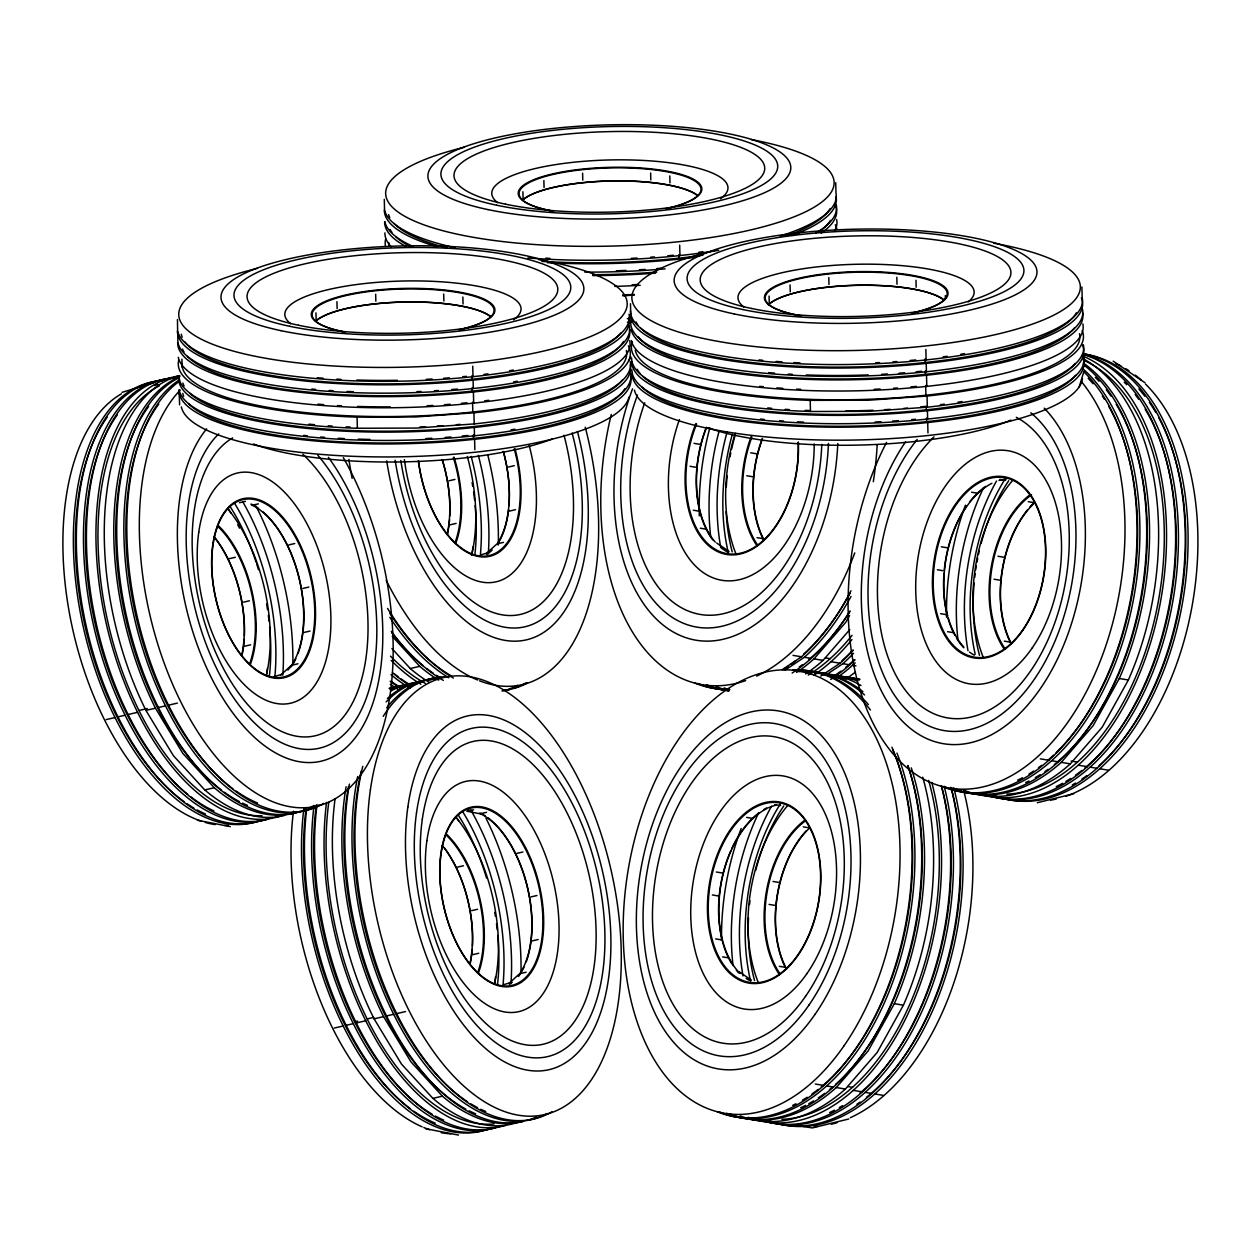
<?xml version="1.0" encoding="UTF-8"?>
<svg xmlns="http://www.w3.org/2000/svg" width="1260" height="1260" viewBox="0 0 1260 1260"><rect width="100%" height="100%" fill="white"/><g stroke="black" fill="none" stroke-linecap="round" stroke-linejoin="round"><path stroke-width="1.5" d="M177.455 319.552L177.629 330.892A226.075 58.558 -1.4 0 0 414.981 380.772A226.075 58.558 -1.4 0 0 629.039 314.197M1079.237 386.741L1083.915 371.401M849.555 615.478L845.822 622.22L813.992 658.87A226.075 136.363 -80.5 0 1 796.603 672.43M911.295 767.875A226.075 136.363 -80.5 0 1 894.317 1003.684L868.14 1050.903L836.309 1087.537A226.075 136.363 -80.5 0 1 729.509 1113.73M922.73 777.184A226.075 136.363 -80.5 0 1 903.389 1005.197L877.212 1052.415L845.381 1089.05A226.075 136.363 -80.5 0 1 740.345 1115.95M1083.254 362.959A226.075 136.363 -80.5 0 1 1119.289 678.494L1093.113 725.697L1061.282 762.347A226.075 136.363 -80.5 0 1 954.481 788.539M1082.734 358.502A226.075 136.363 -80.5 0 1 1128.361 680.006L1102.185 727.209L1070.354 763.859A226.075 136.363 -80.5 0 1 963.553 790.052M805.676 673.942A226.075 136.363 -80.5 0 0 823.048 660.382L849.791 629.606M280.649 675.124L290.776 665.894M486.139 553.738L496.283 544.509M508.788 983.572L518.931 974.342M122.078 392.348L153.657 382.788M782.24 669.674L801.517 656.791A226.075 136.363 -80.5 0 0 850.972 590.783M785.074 670.131L804.352 657.263A226.075 136.363 -80.5 0 0 851.036 596.437M820.78 676.084L840.058 663.217A226.075 136.363 -80.5 0 0 853.319 650.034M825.221 675.486L842.893 663.689A226.075 136.363 -80.5 0 0 853.54 653.31M480.659 554.904L487.478 552.935M273.452 676.793L281.988 674.336M503.307 984.753L510.127 982.784M1037.311 802.715L1073.725 793.784M848.752 1118.99L812.338 1127.92L803.092 1126.503M239.479 502.724L245.416 501.338M252.457 505.228L258.394 503.858M448.985 480.784L454.939 479.414M508.378 467.05L514.332 465.665M229.399 558.652L235.352 557.282M288.792 544.918L294.745 543.548M450.182 524.79L456.12 523.42M509.576 511.056L515.513 509.67M243.495 602.185L249.433 600.799M302.888 588.436L308.826 587.066M497.558 543.753L503.496 542.383M244.692 646.191L250.63 644.821M304.085 632.441L310.023 631.071M292.068 665.154L298.006 663.768M138.994 710.482L147.31 708.561M106.139 719.602L115.038 717.538M118.015 716.845L125.149 715.207M128.111 714.514L137.608 712.309M284.618 815.378A226.075 120.503 77 0 1 204.75 789.926L173.345 755.622L145.924 710.388L155.437 708.199L182.842 753.417L214.263 787.72A226.075 120.503 77 0 0 299.817 811.44M158.398 707.506L165.532 705.852M168.494 705.175L177.408 703.111M391.923 648.522L410.256 668.524L419.753 666.335A226.075 120.503 77 0 0 438.716 680.116M204.75 789.926L214.263 787.72M467.633 811.172L473.571 809.786M480.611 813.677L486.549 812.306M457.553 867.1L463.491 865.73M516.947 853.367L522.884 851.996M471.634 910.633L477.587 909.247M531.027 896.884L536.981 895.514M472.831 954.639L478.769 953.253M532.224 940.889L538.162 939.519M520.207 973.602L526.144 972.216M354.659 1021.813L357.635 1021.135M367.132 1018.931L373.795 1017.387M334.278 1028.05L343.192 1025.986M346.169 1025.293L353.288 1023.656M356.265 1022.962L365.762 1020.758M335.081 798.761A226.075 120.503 77 0 0 374.078 1018.836L383.575 1016.647L410.981 1061.865L442.402 1096.168A226.075 120.503 77 0 0 522.27 1121.62M386.552 1015.954L393.671 1014.3M396.648 1013.623L405.562 1011.559M374.078 1018.836L401.483 1064.07L432.904 1098.373L442.402 1096.168M622.834 295.864L634.442 295.029M628.362 345.854A226.075 58.558 -1.4 0 1 473.917 412.808L415.894 416.95L357.084 417.123A226.075 58.558 -1.4 0 1 178.715 360.25M630.236 361.51A226.075 58.558 -1.4 0 1 474.201 423.927L416.178 428.069L357.368 428.258A226.075 58.558 -1.4 0 1 178.826 378.189M1082.167 330.608A226.075 58.558 -1.4 0 1 927.045 396.05L869.022 400.192L810.196 400.365A226.075 58.558 -1.4 0 1 632.347 341.775M1083.364 344.752A226.075 58.558 -1.4 0 1 927.328 407.185L869.306 411.327L810.479 411.5A226.075 58.558 -1.4 0 1 631.638 358.06M999.889 479.383L1005.559 480.328M694.024 443.347L699.694 444.292M750.708 452.797L756.378 453.742M971.586 492.219L977.256 493.164M1028.27 501.669L1033.94 502.614M690.07 466.294L695.74 467.24M746.755 475.745L752.425 476.69M941.314 546.808L946.984 547.753M997.999 556.259L1003.669 557.203M693.331 510.221L699.001 511.166M700.324 528.208L705.994 529.153M757.008 537.658L762.678 538.603M937.377 569.756L943.031 570.701M994.061 579.206L999.731 580.151M940.637 613.683L946.307 614.628M947.614 631.685L953.284 632.63M1004.299 641.135L1009.969 642.08M1119.289 678.494L1128.361 680.006M825.41 657.862L830.167 658.665M793.012 655.373L801.517 656.791M804.352 657.263L811.156 658.397M813.992 658.87L823.048 660.382M830.986 661.705L840.058 663.217M842.893 663.689L849.697 664.823M852.532 665.296L855.934 665.863M1071.11 761.072L1077.473 762.127M1040.303 758.851L1048.808 760.268M1051.643 760.741L1058.447 761.875M1061.282 762.347L1070.354 763.859M1078.292 765.182L1087.349 766.694M1090.183 767.167L1096.987 768.301M1099.822 768.773L1108.328 770.191M774.916 804.589L780.586 805.534M746.613 817.409L752.283 818.354M803.297 826.859L808.967 827.804M716.341 872.014L722.011 872.959M773.026 881.464L778.696 882.409M712.388 894.962L718.058 895.907M769.088 904.412L774.758 905.357M715.664 938.889L721.334 939.834M722.641 956.875L728.312 957.82M779.326 966.325L784.996 967.27M894.317 1003.684L903.389 1005.197M847.728 1086.53L852.5 1087.333M815.33 1084.041L823.835 1085.458M826.67 1085.931L833.474 1087.065M836.309 1087.537L845.381 1089.05M853.303 1090.372L862.375 1091.884M865.211 1092.357L872.014 1093.491M874.85 1093.964L883.355 1095.381M466.846 811.219L479.84 813.739M197.489 820.244L230.359 826.623M425.628 1128.692L458.498 1135.071M1113.194 361.147L1144.978 382.741M716.672 543.028L729.02 551.392M738.99 971.696L751.338 980.059M392.269 636.316L419.753 666.335M179.613 404.838L179.203 393.498M1081.899 287.012L1082.167 297.454A226.075 58.558 -1.4 0 1 861.572 364.234A226.075 58.558 -1.4 0 1 630.441 310.748M945.315 295.549L945.409 299.014M925.864 349.43L926.131 359.872M926.21 363.352L926.431 371.7M926.51 375.181L926.793 386.3M927.045 396.05L927.328 407.185M927.407 410.65L927.628 419.013M927.706 422.478L927.974 432.92M925.013 359.005L925.108 362.486M925.312 370.834L925.407 374.315M925.691 385.45L925.927 395.183M926.305 409.799L926.21 406.319A222.484 57.629 -1.4 0 1 920.698 406.885M926.51 418.147L926.604 421.627M915.989 280.271L916.162 287.217M896.821 277.294L896.994 284.256M835.711 182.684L835.978 193.111A226.075 58.558 -1.4 0 1 780.16 236.093M828.797 277.499L828.97 284.461M810.196 400.365L810.479 411.5M790.067 284.918L790.24 291.879M769.088 296.068L769.261 303.03M679.676 245.101L679.943 255.544M678.825 254.677L678.919 258.158M669.8 175.943L669.973 182.889M650.633 172.966L650.806 179.928M630.472 303.707L630.74 314.134M582.608 173.171L582.781 180.133M543.879 180.589L544.052 187.551M522.9 191.74L523.073 198.702M472.736 366.188L473.004 376.63M473.099 380.111L473.303 388.458M473.398 391.923L473.681 403.058M473.917 412.808L474.201 423.927M474.295 427.408L474.5 435.755M474.595 439.236L474.847 449.678M471.901 375.764L471.98 379.244M472.201 387.592L472.279 391.072M472.563 402.192L472.815 411.941M473.398 434.889L473.476 438.37M462.877 297.014L463.05 303.975M443.693 294.052L443.882 301.014M384.284 199.379L384.552 209.806A226.075 58.558 -1.4 0 0 454.797 247.653M375.669 294.257L375.842 301.203M357.084 417.123L357.368 428.258M336.94 301.675L337.129 308.637M315.961 312.827L316.134 319.772M181.928 359.147L182.133 366.928M177.707 334.373L177.928 342.72A226.075 58.558 -1.4 0 0 415.28 392.6A226.075 58.558 -1.4 0 0 629.338 326.025M1116.139 363.762A224.28 135.277 -80.5 0 1 1121.038 366.093M1125.873 368.77A224.28 135.277 -80.5 0 1 1129.039 370.739M1135.244 375.118A224.28 135.277 -80.5 0 1 1141.214 380.048M1145.497 384.064A224.28 135.277 -80.5 0 1 1191.204 610.706A224.28 135.277 -80.5 0 1 1065.85 796.257M1056.274 799.013A224.28 135.277 -80.5 0 1 1050.525 800.179M1016.316 417.312A155.389 93.728 -80.5 0 1 1047.155 641.655A155.389 93.728 -80.5 0 1 897.01 677.313A155.389 93.728 -80.5 0 1 934.006 436.858M1030.79 412.808A168.446 101.587 -80.5 0 1 1048.824 654.523A168.446 101.587 -80.5 0 1 892.048 691.378A168.446 101.587 -80.5 0 1 917.122 439.519M1044.209 408.161A181.487 109.462 -80.5 0 1 1054.242 665.453A181.487 109.462 -80.5 0 1 889.733 705.395A181.487 109.462 -80.5 0 1 905.578 441.819M1081.269 381.433A224.28 135.277 -80.5 0 1 1087.159 690.165A224.28 135.277 -80.5 0 1 891.119 751.511A224.28 135.277 -80.5 0 1 886.567 442.37M1084.214 372.157A226.075 136.363 -80.5 0 1 1117.195 649.829A226.075 136.363 -80.5 0 1 942.023 786.46M1088.183 378.315A222.484 134.19 -80.5 0 1 1093.097 383.78M1102.342 396.05A222.484 134.19 -80.5 0 1 1104.516 399.357M1108.642 406.24A222.484 134.19 -80.5 0 1 1056.101 752.755M1053.47 755.275A222.484 134.19 -80.5 0 1 1047.8 760.331M1041.626 765.356A222.484 134.19 -80.5 0 1 1038.476 767.702M1033.72 771.025A222.484 134.19 -80.5 0 1 1028.916 774.081M1022.49 777.751A222.484 134.19 -80.5 0 1 1017.655 780.16M1082.718 368.582A226.075 136.363 -80.5 0 1 1121.416 646.222A226.075 136.363 -80.5 0 1 944.858 786.933M1083.505 364.754A226.075 136.363 -80.5 0 1 1129.984 641.812A226.075 136.363 -80.5 0 1 951.662 788.067M1095.302 377.37A222.484 134.19 -80.5 0 1 1099.067 381.245M1106.311 389.797A222.484 134.19 -80.5 0 1 1110.879 396.034M1116.25 404.365A222.484 134.19 -80.5 0 1 1054.368 764.505M1048.115 769.309A222.484 134.19 -80.5 0 1 1044.949 771.545M1040.161 774.695A222.484 134.19 -80.5 0 1 1035.342 777.577M1028.9 780.995A222.484 134.19 -80.5 0 1 1025.687 782.507M1083.269 360.108A222.484 134.19 -80.5 0 1 1158.759 599.02A222.484 134.19 -80.5 0 1 1006.85 794.131M1082.45 355.903A226.075 136.363 -80.5 0 1 1155.766 623.81A226.075 136.363 -80.5 0 1 975.019 792.745M1082.608 354.28A226.075 136.363 -80.5 0 1 1166.256 619.29A226.075 136.363 -80.5 0 1 982.312 793.595M1124.219 382.19A222.484 134.19 -80.5 0 1 1126.739 384.741M1135.213 394.616A222.484 134.19 -80.5 0 1 1138.662 399.247M1145.167 409.185A222.484 134.19 -80.5 0 1 1084.813 768.049M1081.726 770.553A222.484 134.19 -80.5 0 1 1075.442 775.262M1070.669 778.491A222.484 134.19 -80.5 0 1 1065.865 781.468M1062.637 783.295A222.484 134.19 -80.5 0 1 1056.211 786.587M1083.616 354.249A226.075 136.363 -80.5 0 1 1169.091 619.747A226.075 136.363 -80.5 0 1 983.399 793.359M1083.033 353.776A226.075 136.363 -80.5 0 1 1178.462 608.706A226.075 136.363 -80.5 0 1 997.306 797.076M993.715 795.863A226.075 136.363 -80.5 0 1 990.203 794.493M1138.851 389.025A222.484 134.19 -80.5 0 1 1144.852 396.223M1149.419 402.46A222.484 134.19 -80.5 0 1 1155.83 412.524M1158.791 417.816A222.484 134.19 -80.5 0 1 1099.004 765.718M1086.671 775.735A222.484 134.19 -80.5 0 1 1081.915 779.058M1075.505 783.074A222.484 134.19 -80.5 0 1 1072.276 784.901M1084.009 353.966A226.075 136.363 -80.5 0 1 1180.399 613.73A226.075 136.363 -80.5 0 1 993.038 794.966M974.311 655.184A90.988 54.873 -80.5 0 1 969.523 652.097M963.79 646.963A90.988 54.873 -80.5 0 1 948.229 617.778M947.725 615.967A90.988 54.873 -80.5 0 1 991.903 483.32M999.007 480.485A90.988 54.873 -80.5 0 1 1006.362 479.068M1005.149 648.805A90.988 54.873 -80.5 0 1 1031.609 494.818M1004.472 649.451A91.854 55.408 -80.5 0 1 1029.593 495.133M963.727 647.75A91.854 55.408 -80.5 0 1 956.734 638.521M954.702 634.993A91.854 55.408 -80.5 0 1 948.008 618.282M947.504 616.471A91.854 55.408 -80.5 0 1 943.976 573.19M944.323 569.394A91.854 55.408 -80.5 0 1 947.772 549.36M948.213 547.58A91.854 55.408 -80.5 0 1 966.452 506.252M969.775 501.732A91.854 55.408 -80.5 0 1 985.635 486.391M1010.599 642.947A91.854 55.408 -80.5 0 1 1000.834 580.671M1001.007 578.844A91.854 55.408 -80.5 0 1 1027.609 509.733M1029.956 506.961A91.854 55.408 -80.5 0 1 1033.594 503.134M1011.528 643.781A90.988 54.873 -80.5 0 1 1034.633 502.74M983.493 657.972A126.441 76.261 -80.5 0 1 1013.056 479.934M979.524 655.358A146.821 88.562 -80.5 0 1 974.153 583.034M974.736 577.363A146.821 88.562 -80.5 0 1 975.208 573.552M975.728 569.74A146.821 88.562 -80.5 0 1 976.327 565.913M976.988 562.102A146.821 88.562 -80.5 0 1 977.697 558.322M978.469 554.542A146.821 88.562 -80.5 0 1 979.303 550.793M981.115 543.422A146.821 88.562 -80.5 0 1 1008.756 480.706M975.193 654.255A157.248 94.846 -80.5 0 1 1005.37 478.611M967.995 650.743A168.446 101.587 -80.5 0 1 996.503 481.036M957.994 640.301A179.629 108.344 -80.5 0 1 983.682 487.494M946.543 617.321A190.055 114.629 -80.5 0 1 965.443 505.166M877.165 444.953A224.28 135.277 -80.5 0 1 873.322 481.682M854.768 552.904A224.28 135.277 -80.5 0 1 756.709 676.1M745.621 680.62A224.28 135.277 -80.5 0 1 611.289 414.445M629.323 359.982A224.28 135.277 -80.5 0 1 630.788 356.596M837.79 443.536A181.487 109.462 -80.5 0 1 690.023 638.914A181.487 109.462 -80.5 0 1 632.552 388.82M828.45 443.425A168.446 101.587 -80.5 0 1 692.008 626.11A168.446 101.587 -80.5 0 1 637.481 395.026M821.788 444.402A155.389 93.728 -80.5 0 1 696.843 613.762A155.389 93.728 -80.5 0 1 644.71 402.791M814.228 443.992A118.141 71.253 -80.5 0 1 721.303 580.198A118.141 71.253 -80.5 0 1 679.392 419.596M798.352 442.134A91.854 55.408 -80.5 0 1 726.232 554.384A91.854 55.408 -80.5 0 1 695.882 423.596M798.1 442.386A90.988 54.873 -80.5 0 1 726.673 553.565A90.988 54.873 -80.5 0 1 696.607 424.022M849.712 611.903A222.484 134.19 -80.5 0 1 808.605 659.767M802.399 664.681A222.484 134.19 -80.5 0 1 799.249 666.965M850.106 610.88A226.075 136.363 -80.5 0 1 792.146 673.029M728.091 690.59A226.075 136.363 -80.5 0 1 706.12 685.298M728.816 689.85A226.075 136.363 -80.5 0 1 697.552 683.456M849.98 593.428A222.484 134.19 -80.5 0 1 803.534 654.223M795.879 660.665A222.484 134.19 -80.5 0 1 791.185 664.225M788.02 666.477A222.484 134.19 -80.5 0 1 783.232 669.627M729.76 689.33A226.075 136.363 -80.5 0 1 694.717 682.983M855.209 662.839A226.075 136.363 -80.5 0 1 835.159 678.856M854.359 659.831A222.484 134.19 -80.5 0 1 845.617 667.453M840.94 671.108A222.484 134.19 -80.5 0 1 836.199 674.51M855.052 659.815A226.075 136.363 -80.5 0 1 830.702 679.455M852.563 650.428A222.484 134.19 -80.5 0 1 842.074 660.649M851.933 639.592A226.075 136.363 -80.5 0 1 813.614 675.265M729.509 689.897A226.075 136.363 -80.5 0 1 724.201 687.897M852.012 635.371A222.484 134.19 -80.5 0 1 808.274 675.061M728.831 690.685A226.075 136.363 -80.5 0 1 716.263 686.574M729.052 690.842A226.075 136.363 -80.5 0 1 707.191 685.062M855.367 672.1A224.28 135.277 -80.5 0 1 845.838 679.045M799.013 671.659A226.075 136.363 -80.5 0 1 864.549 694.922M907.83 765.481A226.075 136.363 -80.5 0 1 882.819 1021.261A226.075 136.363 -80.5 0 1 726.673 1113.273M728.658 552.557A90.988 54.873 -80.5 0 1 720.688 547.423M715.27 542.131A90.988 54.873 -80.5 0 1 706.482 427.565M712.782 539.957A91.854 55.408 -80.5 0 1 706.324 427.25M757.181 545.974A91.854 55.408 -80.5 0 1 751.165 436.653M757.843 545.328A90.988 54.873 -80.5 0 1 751.905 437.047M736.202 554.51A126.441 76.261 -80.5 0 1 735.241 433.361M764.237 540.304A90.988 54.873 -80.5 0 1 762.473 438.811M763.308 539.469A91.854 55.408 -80.5 0 1 762.316 438.512M710.703 536.823A179.629 108.344 -80.5 0 1 719.145 430.92M720.704 547.265A168.446 101.587 -80.5 0 1 727.178 431.739M728.312 552.573A157.248 94.846 -80.5 0 1 732.328 434.306M732.217 551.896A146.821 88.562 -80.5 0 1 726.138 511.639M726.28 487.132A146.821 88.562 -80.5 0 1 727.225 475.792M730.044 456.734A146.821 88.562 -80.5 0 1 730.784 452.954M731.587 449.19A146.821 88.562 -80.5 0 1 734.816 436.306M699.3 515.797A190.055 114.629 -80.5 0 1 709.852 427.833M963.695 790.555A224.28 135.277 -80.5 0 1 850.342 1117.683M837.05 1122.676A224.28 135.277 -80.5 0 1 831.301 1124.219M817.961 1126.314A224.28 135.277 -80.5 0 1 814.212 1126.534M792.965 669.847A226.075 136.363 -80.5 0 1 870.424 709.978M891.907 747.196A226.075 136.363 -80.5 0 1 877.653 1010.74A226.075 136.363 -80.5 0 1 717.05 1111.667M892.836 749.999A222.484 134.19 -80.5 0 1 821.3 1086.829M818.212 1089.333A222.484 134.19 -80.5 0 1 811.928 1094.042M807.156 1097.271A222.484 134.19 -80.5 0 1 802.337 1100.248M795.91 1103.776A222.484 134.19 -80.5 0 1 792.682 1105.367M795.8 670.32A226.075 136.363 -80.5 0 1 868.392 704.545M896.962 753.086A226.075 136.363 -80.5 0 1 879.023 1014.206A226.075 136.363 -80.5 0 1 719.885 1112.139M908.035 766.143A222.484 134.19 -80.5 0 1 835.49 1084.498M832.466 1087.144A222.484 134.19 -80.5 0 1 829.395 1089.695M824.717 1093.349A222.484 134.19 -80.5 0 1 818.386 1097.822M813.582 1100.893A222.484 134.19 -80.5 0 1 808.762 1103.681M805.534 1105.382A222.484 134.19 -80.5 0 1 800.714 1107.713M805.439 671.927A226.075 136.363 -80.5 0 1 862.895 691.614M814.511 673.438A226.075 136.363 -80.5 0 1 860.989 685.534M928.62 780.428A222.484 134.19 -80.5 0 1 910.46 1002.803A222.484 134.19 -80.5 0 1 781.877 1119.337M931.77 782.46A226.075 136.363 -80.5 0 1 899.75 1030.018A226.075 136.363 -80.5 0 1 748.267 1117.274M822.449 674.761A226.075 136.363 -80.5 0 1 857.477 681.093M941.299 785.736A226.075 136.363 -80.5 0 1 907.672 1033.61A226.075 136.363 -80.5 0 1 755.591 1118.077M831.506 676.274A226.075 136.363 -80.5 0 1 859.446 680.022M944.134 786.208A226.075 136.363 -80.5 0 1 910.508 1034.082A226.075 136.363 -80.5 0 1 758.426 1118.549M834.341 676.746A226.075 136.363 -80.5 0 1 858.643 679.455M950.938 787.342A226.075 136.363 -80.5 0 1 917.311 1035.216A226.075 136.363 -80.5 0 1 765.23 1119.683M841.144 677.88A226.075 136.363 -80.5 0 1 859.918 679.313M953.773 787.815A226.075 136.363 -80.5 0 1 920.147 1035.688A226.075 136.363 -80.5 0 1 768.065 1120.156M843.98 678.352A226.075 136.363 -80.5 0 1 859.036 679.156M749.338 980.39A90.988 54.873 -80.5 0 1 746.109 978.422M740.077 973.444A90.988 54.873 -80.5 0 1 720.751 885.859A90.988 54.873 -80.5 0 1 766.93 808.51M768.537 807.755A90.988 54.873 -80.5 0 1 775.876 805.187M780.176 974.011A90.988 54.873 -80.5 0 1 805.045 821.158M779.499 974.642A91.854 55.408 -80.5 0 1 804.62 820.339M738.754 972.941A91.854 55.408 -80.5 0 1 736.297 970.137M731.761 963.727A91.854 55.408 -80.5 0 1 722.531 941.661M722.09 939.976A91.854 55.408 -80.5 0 1 730.847 850.626M731.619 848.909A91.854 55.408 -80.5 0 1 759.071 812.747M763.891 809.519A91.854 55.408 -80.5 0 1 767.151 807.739M784.87 966.593A91.854 55.408 -80.5 0 1 806.195 830.844M786.555 968.971A90.988 54.873 -80.5 0 1 809.66 827.93M758.52 983.178A126.441 76.261 -80.5 0 1 788.083 805.124M754.551 980.564A146.821 88.562 -80.5 0 1 748.503 917.705M749.542 904.459A146.821 88.562 -80.5 0 1 749.983 900.648M755.669 870.455A146.821 88.562 -80.5 0 1 783.783 805.912M750.629 981.241A157.248 94.846 -80.5 0 1 780.397 803.817M743.022 975.933A168.446 101.587 -80.5 0 1 771.529 806.227M733.021 965.506A179.629 108.344 -80.5 0 1 758.709 812.684M951.237 787.894A222.484 134.19 -80.5 0 1 866.392 1097.365M860.107 1102.075A222.484 134.19 -80.5 0 1 856.942 1104.248M941.598 786.287A222.484 134.19 -80.5 0 1 859.84 1093.255M842.499 1105.713A222.484 134.19 -80.5 0 1 839.286 1107.603M834.451 1110.202A222.484 134.19 -80.5 0 1 829.631 1112.533M721.539 940.59A190.055 114.629 -80.5 0 1 741.148 828.544M444.575 848.043A91.854 48.967 77 0 1 472.469 945.882M472.216 949.536A91.854 48.967 77 0 1 469.996 964.577M442.228 845.444A90.988 48.494 77 0 1 469.838 964.01M445.678 834.561A90.988 48.494 77 0 1 477.776 972.311M446.103 833.758A91.854 48.967 77 0 1 478.501 972.83M456.199 817.456A126.441 67.394 77 0 1 494.629 983.272M480.674 813.188A91.854 48.967 77 0 1 485.226 815.85M488.234 817.976A91.854 48.967 77 0 1 526.223 961.789M523.971 967.207A91.854 48.967 77 0 1 518.458 976.5M468.452 810.101A90.988 48.494 77 0 1 472.248 810.716M479.477 813.204A90.988 48.494 77 0 1 527.294 887.072A90.988 48.494 77 0 1 518.395 975.697M512.221 982.217A90.988 48.494 77 0 1 509.497 984.217M456.923 818.26A146.821 78.262 77 0 1 458.971 821.425M495.526 976.815A146.821 78.262 77 0 1 494.629 984.233M458.231 814.984A157.248 83.822 77 0 1 486.596 878.094M494.739 912.397A157.248 83.822 77 0 1 495.369 916.209M496.503 923.895A157.248 83.822 77 0 1 497.212 929.675M497.794 935.456A157.248 83.822 77 0 1 497.511 984.658M462.719 811.708A168.446 89.775 77 0 1 503.071 984.564M470.988 810.385A179.629 95.744 77 0 1 510.977 983.603M485.966 818.165A190.055 101.304 77 0 1 520.994 972.956M516.568 1122.723A226.075 120.503 77 0 1 432.904 1098.373M391.356 690.779A226.075 120.503 77 0 1 421.612 682.038M383.575 1016.647A226.075 120.503 77 0 1 346.091 786.76M387.371 698.481A226.075 120.503 77 0 1 431.109 679.833M523.309 1121.4A226.075 120.503 77 0 1 388.741 1020.285A226.075 120.503 77 0 1 349.414 784.098M386.127 701.899A226.075 120.503 77 0 1 437.614 679.108M536.461 1116.927A226.075 120.503 77 0 1 527.152 1120.423M547.187 1113.494A226.075 120.503 77 0 1 401.609 1029.294A226.075 120.503 77 0 1 357.667 776.569M386.662 707.884A226.075 120.503 77 0 1 441.205 677.502M551.912 1111.824A226.075 120.503 77 0 1 402.743 1025.309A226.075 120.503 77 0 1 362.786 766.332M383.213 716.326A226.075 120.503 77 0 1 444.181 676.809M483.793 1130.456A226.075 120.503 77 0 1 350.485 1039.831A226.075 120.503 77 0 1 303.959 807.723M390.726 689.173A226.075 120.503 77 0 1 394.254 689.141M488.659 1129.181A226.075 120.503 77 0 1 354.769 1041.469A226.075 120.503 77 0 1 306.7 808.873M389.75 688.763A226.075 120.503 77 0 1 393.687 688.495M499.543 1126.188A226.075 120.503 77 0 1 363.1 1041.925A226.075 120.503 77 0 1 314.055 805.392M389.072 688.354A226.075 120.503 77 0 1 400.822 686.842M500.645 1126.204A226.075 120.503 77 0 1 365.227 1039.768A226.075 120.503 77 0 1 317.032 804.699M390.112 688.133A226.075 120.503 77 0 1 403.783 686.164M506.363 1125.227A226.075 120.503 77 0 1 373.055 1034.617A226.075 120.503 77 0 1 326.529 802.494M390.206 689.125A226.075 120.503 77 0 1 416.824 683.912M494.03 1123.936A222.484 118.582 77 0 1 369.101 1022.805A222.484 118.582 77 0 1 328.766 802.352M450.812 1133.811A224.28 119.543 77 0 1 441.252 1132.724M429.597 1129.7A224.28 119.543 77 0 1 423.785 1127.511M422.131 1126.818A224.28 119.543 77 0 1 293.486 811.204M475.603 1113.793A222.484 118.582 77 0 1 469.051 1110.8M465.743 1109.068A222.484 118.582 77 0 1 348.406 786.649M485.698 1111.462A222.484 118.582 77 0 1 480.784 1109.272M477.493 1107.619A222.484 118.582 77 0 1 470.878 1103.87M467.586 1101.775A222.484 118.582 77 0 1 361.273 770.978M435.22 1123.148A222.484 118.582 77 0 1 413.8 1111.226M410.524 1108.863A222.484 118.582 77 0 1 306.196 807.581M443.677 1120.108A222.484 118.582 77 0 1 435.456 1116.076M432.148 1114.202A222.484 118.582 77 0 1 316.291 805.25M442.355 459.853A91.854 48.967 77 0 1 449.82 516.033M449.568 519.687A91.854 48.967 77 0 1 447.347 534.728M442.228 460.01A90.988 48.494 77 0 1 447.19 534.177M453.316 457.443A90.988 48.494 77 0 1 455.128 542.462M454.025 457.159A91.854 48.967 77 0 1 455.852 542.981M467.287 456.466A126.441 67.394 77 0 1 471.539 555.329M508.961 505.937A91.854 48.967 77 0 0 503.307 451.411A90.988 48.494 77 0 1 496.724 544.493M508.63 509.512A91.854 48.967 77 0 1 497.779 543.832M492.156 550.022A90.988 48.494 77 0 1 486.848 554.369M514.253 448.954A90.988 48.494 77 0 1 486.675 555.991A90.988 48.494 77 0 1 418.509 460.971M514.978 448.702A91.854 48.967 77 0 1 487.132 556.778A91.854 48.967 77 0 1 418.336 460.845M529.168 445.426A118.141 62.968 77 0 1 492.424 582.451A118.141 62.968 77 0 1 404.397 459.648M564.008 435.251A155.389 82.829 77 0 1 517.387 615.006A155.389 82.829 77 0 1 400.806 460.498M572.135 433.03A168.446 89.775 77 0 1 521.435 627.448A168.446 89.775 77 0 1 395.152 460.231M577.427 431.471A181.487 96.737 77 0 1 522.727 640.553A181.487 96.737 77 0 1 386.694 460.908M585.238 427.234A224.28 119.543 77 0 1 479.477 680.778M477.556 679.99A224.28 119.543 77 0 1 386.159 580.198M352.139 478.375A224.28 119.543 77 0 1 348.894 459.301M472.878 546.966A146.821 78.262 77 0 1 471.98 554.4M472.091 482.548A157.248 83.822 77 0 1 472.72 486.376M473.587 492.124A157.248 83.822 77 0 1 474.563 499.842M475.146 505.606A157.248 83.822 77 0 1 474.863 554.825M471.161 456.388A168.446 89.775 77 0 1 480.422 554.715M478.343 455.301A179.629 95.744 77 0 1 488.329 553.754M487.746 454.891A190.055 101.304 77 0 1 498.298 545.06M443.284 680.369A226.075 120.503 77 0 1 391.309 631.339M517.403 685.298A226.075 120.503 77 0 1 508.284 689.362M448.812 677.77A226.075 120.503 77 0 1 389.828 617.337M526.286 682.684A226.075 120.503 77 0 1 513.529 688.354M509.717 689.456A226.075 120.503 77 0 1 501.937 690.937M453.38 678.038A226.075 120.503 77 0 1 387.592 608.423M527.499 682.967A226.075 120.503 77 0 1 502.945 690.48M429.203 682.306A226.075 120.503 77 0 1 410.256 668.524M441.441 678.305A222.484 118.582 77 0 1 436.48 675.328M433.188 673.171A222.484 118.582 77 0 1 426.636 668.446M423.391 665.894A222.484 118.582 77 0 1 391.702 632.709M451.537 675.974A222.484 118.582 77 0 1 389.875 613.399M398.317 689.456A226.075 120.503 77 0 1 390.348 684.243M399.404 686.7A222.484 118.582 77 0 1 391.151 681.392M401.294 688.763A226.075 120.503 77 0 1 390.143 681.25M410.02 688.07A226.075 120.503 77 0 1 391.01 674.651M409.5 684.369A222.484 118.582 77 0 1 401.247 679.045M397.971 676.683A222.484 118.582 77 0 1 394.726 674.194M411.39 686.432A226.075 120.503 77 0 1 392.443 672.651M420.887 684.227A226.075 120.503 77 0 1 391.183 660.413M425.281 683.345A222.484 118.582 77 0 1 390.474 656.145M213.98 536.429A91.854 48.967 77 0 1 244.409 635.576M244.204 639.261A91.854 48.967 77 0 1 242.266 654.16M214.074 536.996A90.988 48.494 77 0 1 241.684 655.562M217.539 526.113A90.988 48.494 77 0 1 249.622 663.862M217.964 525.31A91.854 48.967 77 0 1 250.362 664.382M228.044 509.008A126.441 67.394 77 0 1 266.474 674.824M251.023 504.016A91.854 48.967 77 0 1 258.584 508.426M263.041 511.906A91.854 48.967 77 0 1 298.069 653.341M295.816 658.76A91.854 48.967 77 0 1 291.312 666.682M251.323 504.756A90.988 48.494 77 0 1 299.801 581.522A90.988 48.494 77 0 1 287.894 670.099M302.857 454.262A155.389 82.829 77 0 1 356.911 693.315A155.389 82.829 77 0 1 219.791 661.374A155.389 82.829 77 0 1 232.659 437.913M317.819 455.254A168.446 89.775 77 0 1 363.053 706.23A168.446 89.775 77 0 1 220.201 675.486A168.446 89.775 77 0 1 218.689 433.928M328.403 457.301A181.487 96.737 77 0 1 365.762 720.72A181.487 96.737 77 0 1 215.523 685.66A181.487 96.737 77 0 1 206.624 428.873M343.35 457.648A224.28 119.543 77 0 1 362.47 772.553A224.28 119.543 77 0 1 177.975 696.087A224.28 119.543 77 0 1 180.259 390.049M227.729 508.268A146.821 78.262 77 0 1 230.816 512.977M237.683 524.68A146.821 78.262 77 0 1 239.526 528.16M267.388 668.367A146.821 78.262 77 0 1 266.726 673.958M230.092 506.551A157.248 83.822 77 0 1 256.127 562.291M256.725 564.118A157.248 83.822 77 0 1 258.442 569.646M266.584 603.949A157.248 83.822 77 0 1 267.53 609.683M268.349 615.447A157.248 83.822 77 0 1 269.073 621.227M269.656 627.008A157.248 83.822 77 0 1 269.372 676.21M234.565 503.26A168.446 89.775 77 0 1 274.759 677.974M242.849 501.937A179.629 95.744 77 0 1 282.823 675.155M256.016 506.142A190.055 101.304 77 0 1 292.84 664.508M145.924 710.388A226.075 120.503 77 0 1 179.786 375.559M155.437 708.199A226.075 120.503 77 0 1 179.881 376.567M304.652 810.054A226.075 120.503 77 0 1 133.119 642.206A226.075 120.503 77 0 1 179.219 377.559M313.661 805.723A226.075 120.503 77 0 1 308.322 808.479M319.032 805.045A226.075 120.503 77 0 1 144.443 654.145A226.075 120.503 77 0 1 179.723 379.669M323.757 803.392A226.075 120.503 77 0 1 149.011 658.255A226.075 120.503 77 0 1 179.66 381.055M257.544 821.425A226.075 120.503 77 0 1 82.514 623.527A226.075 120.503 77 0 1 162.571 380.74M262.395 820.103A226.075 120.503 77 0 1 85.885 624.661A226.075 120.503 77 0 1 165.548 380.048M267.64 819.079A226.075 120.503 77 0 1 92.61 621.196A226.075 120.503 77 0 1 172.667 378.394M268.711 818.984A226.075 120.503 77 0 1 95.193 618.692A226.075 120.503 77 0 1 175.644 377.716M283.862 814.858A226.075 120.503 77 0 1 107.131 627.307A226.075 120.503 77 0 1 179.235 376M228.265 825.394A224.28 119.543 77 0 1 224.548 825.426M215.035 824.607A224.28 119.543 77 0 1 205.348 822.465M201.458 821.252A224.28 119.543 77 0 1 69.741 614.88A224.28 119.543 77 0 1 121.385 393.844M262.001 815.74A222.484 118.582 77 0 1 108.99 626.866A222.484 118.582 77 0 1 159.469 385.796M247.464 805.345A222.484 118.582 77 0 1 242.55 803.155M239.258 801.502A222.484 118.582 77 0 1 224.406 792.272M221.13 789.847A222.484 118.582 77 0 1 122.693 603.477A222.484 118.582 77 0 1 148.664 406.445M257.56 803.014A222.484 118.582 77 0 1 236.14 791.107M232.864 788.744A222.484 118.582 77 0 1 133.072 602.563A222.484 118.582 77 0 1 158.76 404.098M205.443 814.007A222.484 118.582 77 0 1 197.206 809.975M193.898 808.101A222.484 118.582 77 0 1 187.299 803.912M184.007 801.612A222.484 118.582 77 0 1 83.129 617.022A222.484 118.582 77 0 1 107.242 417.186M213.901 810.936A222.484 118.582 77 0 1 190.843 796.856M187.614 794.304A222.484 118.582 77 0 1 92.122 608.99A222.484 118.582 77 0 1 117.337 414.855M154.224 385.591A222.484 118.582 77 0 1 157.941 384.394M538.745 259.639A224.28 58.086 -1.4 0 1 571.3 343.523A224.28 58.086 -1.4 0 1 243.211 353.635A224.28 58.086 -1.4 0 1 257.512 268.317M290.714 323.725A118.141 30.602 -1.4 0 1 405.815 280.964A118.141 30.602 -1.4 0 1 513.592 319.804M344.862 332.01A91.854 23.798 -1.4 0 1 336.735 297.344A91.854 23.798 -1.4 0 1 471.476 294.73A91.854 23.798 -1.4 0 1 458.892 329.805M345.429 332.168A90.988 23.562 -1.4 0 1 336.814 297.99A90.988 23.562 -1.4 0 1 469.759 294.966A90.988 23.562 -1.4 0 1 460.262 329.553M629.008 397.089A224.28 58.086 -1.4 0 1 403.783 456.75A224.28 58.086 -1.4 0 1 181.345 406.885M630.63 376.803A226.075 58.558 -1.4 0 1 410.035 443.599A226.075 58.558 -1.4 0 1 178.904 390.112M624.755 388.71A222.484 57.629 -1.4 0 1 414.115 442.528A222.484 57.629 -1.4 0 1 188.622 403.688M183.692 396.333A222.484 57.629 -1.4 0 1 182.794 393.372M630.535 373.338A226.075 58.558 -1.4 0 1 416.477 439.897A226.075 58.558 -1.4 0 1 179.125 390.017M630.331 364.99A226.075 58.558 -1.4 0 1 409.736 431.77A226.075 58.558 -1.4 0 1 178.605 378.284M622.141 380.221A222.484 57.629 -1.4 0 1 410.303 430.826A222.484 57.629 -1.4 0 1 189.756 393.293M184.086 386.001A222.484 57.629 -1.4 0 1 182.873 383.024M626.362 350.5A222.484 57.629 -1.4 0 1 409.279 416.225A222.484 57.629 -1.4 0 1 181.849 363.605M629.716 340.641A226.075 58.558 -1.4 0 1 415.658 407.201A226.075 58.558 -1.4 0 1 178.29 357.32M629.433 329.506A226.075 58.558 -1.4 0 1 408.838 396.286A226.075 58.558 -1.4 0 1 177.707 342.815M623.558 341.413A222.484 57.629 -1.4 0 1 412.918 395.231A222.484 57.629 -1.4 0 1 187.425 356.375M184.007 351.997A222.484 57.629 -1.4 0 1 182.495 349.036M629.134 317.677A226.075 58.558 -1.4 0 1 408.539 384.457A226.075 58.558 -1.4 0 1 177.408 330.986M620.944 332.923A222.484 57.629 -1.4 0 1 400.334 383.733A222.484 57.629 -1.4 0 1 184.7 341.649M182.196 337.207A222.484 57.629 -1.4 0 1 181.298 334.231M316.433 320.702A90.988 23.562 -1.4 0 1 402.68 302.006A90.988 23.562 -1.4 0 1 489.935 316.244M315.614 321.001A91.854 23.798 -1.4 0 1 402.68 302.116A91.854 23.798 -1.4 0 1 490.77 316.512M552.352 439.015A181.487 47.014 -1.4 0 1 253.417 443.977M460.105 424.352A222.484 57.629 -1.4 0 1 456.341 424.683M442.969 425.723A222.484 57.629 -1.4 0 1 437.188 426.101M425.612 426.731A222.484 57.629 -1.4 0 1 419.832 426.998M350.075 427.03A222.484 57.629 -1.4 0 1 346.059 426.841M332.089 426.053A222.484 57.629 -1.4 0 1 328.151 425.785M314.606 424.699A222.484 57.629 -1.4 0 1 308.952 424.147M514.82 429.188A222.484 57.629 -1.4 0 1 511.04 429.817M467.87 435.472A222.484 57.629 -1.4 0 1 462.278 436.007M450.923 436.984A222.484 57.629 -1.4 0 1 445.19 437.409M431.692 438.259A222.484 57.629 -1.4 0 1 425.911 438.559M369.794 439.425A222.484 57.629 -1.4 0 1 358.407 439.141M344.342 438.574A222.484 57.629 -1.4 0 1 338.357 438.259M324.544 437.33A222.484 57.629 -1.4 0 1 320.654 437.015M307.393 435.787A222.484 57.629 -1.4 0 1 303.691 435.409M513.324 370.046A222.484 57.629 -1.4 0 1 509.544 370.692M488.029 373.842A222.484 57.629 -1.4 0 1 484.029 374.362M466.373 376.33A222.484 57.629 -1.4 0 1 462.656 376.693M449.442 377.842A222.484 57.629 -1.4 0 1 443.693 378.284M432.133 379.024A222.484 57.629 -1.4 0 1 426.337 379.339M397.388 380.3A222.484 57.629 -1.4 0 1 356.926 380.016M340.846 379.339A222.484 57.629 -1.4 0 1 336.861 379.118M323.048 378.189A222.484 57.629 -1.4 0 1 317.236 377.732M517.34 381.229A222.484 57.629 -1.4 0 1 513.623 381.875M457.333 389.041A222.484 57.629 -1.4 0 1 451.647 389.529M438.212 390.49A222.484 57.629 -1.4 0 1 434.369 390.742M420.856 391.435A222.484 57.629 -1.4 0 1 417.013 391.592M353.194 391.702A222.484 57.629 -1.4 0 1 347.161 391.45M333.175 390.71A222.484 57.629 -1.4 0 1 329.222 390.442M315.614 389.387A222.484 57.629 -1.4 0 1 311.818 389.041M488.707 400.286A222.484 57.629 -1.4 0 1 484.69 400.79M467.05 402.775A222.484 57.629 -1.4 0 1 461.459 403.31M450.103 404.287A222.484 57.629 -1.4 0 1 444.355 404.712M432.794 405.452A222.484 57.629 -1.4 0 1 427.014 405.767M390.269 406.838A222.484 57.629 -1.4 0 1 357.588 406.445M341.523 405.783A222.484 57.629 -1.4 0 1 337.523 405.562M323.71 404.633A222.484 57.629 -1.4 0 1 317.898 404.161M751.212 139.561A224.28 58.086 -1.4 0 1 775.089 223.414A224.28 58.086 -1.4 0 1 448.497 232.155A224.28 58.086 -1.4 0 1 464.452 147.231M497.637 202.639A118.141 30.602 -1.4 0 1 612.738 159.894A118.141 30.602 -1.4 0 1 720.515 198.733M553.502 211.239A91.854 23.798 -1.4 0 1 542.666 176.557A91.854 23.798 -1.4 0 1 677.927 173.518A91.854 23.798 -1.4 0 1 665.831 208.719M552.352 211.082A90.988 23.562 -1.4 0 1 543.753 176.904A90.988 23.562 -1.4 0 1 676.699 173.88A90.988 23.562 -1.4 0 1 667.186 208.483M385.466 245.983A226.075 58.558 -1.4 0 1 385.639 239.18M835.286 224.768A226.075 58.558 -1.4 0 1 836.892 229.288M634.19 294.43A222.484 57.629 -1.4 0 1 622.645 294.934M389.072 245.857A222.484 57.629 -1.4 0 1 388.773 242.518M640.206 285.295A226.075 58.558 -1.4 0 1 614.754 286.382M391.135 246.724A226.075 58.558 -1.4 0 1 384.93 232.864M836.656 219.555A226.075 58.558 -1.4 0 1 834.325 231.509M835.459 205.411A226.075 58.558 -1.4 0 1 821.252 233.068M655.562 273.121A226.075 58.558 -1.4 0 1 592.735 275.578M405.736 246.314A226.075 58.558 -1.4 0 1 384.647 221.728M830.482 220.327A222.484 57.629 -1.4 0 1 819.488 231.667M656.759 272.065A222.484 57.629 -1.4 0 1 593.019 274.649M410.681 246.724A222.484 57.629 -1.4 0 1 395.798 236.723M391.939 232.391A222.484 57.629 -1.4 0 1 390.112 229.43M836.073 196.591A226.075 58.558 -1.4 0 1 791.973 235.525M693.882 257.402A226.075 58.558 -1.4 0 1 547.423 262.678M437.456 246.755A226.075 58.558 -1.4 0 1 384.347 209.9M836.278 204.939A226.075 58.558 -1.4 0 1 815.818 232.974M665.122 268.852A226.075 58.558 -1.4 0 1 584.766 272.097M412.839 246.33A226.075 58.558 -1.4 0 1 384.851 221.634M830.198 208.498A222.484 57.629 -1.4 0 1 785.342 236.392M703.001 255.166A222.484 57.629 -1.4 0 1 541.879 261.403M446.938 247.905A222.484 57.629 -1.4 0 1 394.065 223.477M389.812 217.602A222.484 57.629 -1.4 0 1 388.615 214.641M718.751 250.299A226.075 58.558 -1.4 0 1 527.924 257.954M523.373 199.615A90.988 23.562 -1.4 0 1 609.604 180.92A90.988 23.562 -1.4 0 1 696.874 195.174M522.553 199.93A91.854 23.798 -1.4 0 1 609.62 181.046A91.854 23.798 -1.4 0 1 697.709 195.426M702.907 251.685A222.484 57.629 -1.4 0 1 698.953 252.236M673.312 255.26A222.484 57.629 -1.4 0 1 667.721 255.796M654.46 256.914A222.484 57.629 -1.4 0 1 650.617 257.197M637.135 258.048A222.484 57.629 -1.4 0 1 631.339 258.347M549.785 258.363A222.484 57.629 -1.4 0 1 545.785 258.158M660.476 268.286A222.484 57.629 -1.4 0 1 656.665 268.6M645.151 269.419A222.484 57.629 -1.4 0 1 639.371 269.766M625.873 270.427A222.484 57.629 -1.4 0 1 616.266 270.774M631.228 318.496A226.075 58.558 -1.4 0 1 627.307 318.67M632.929 320.954A222.484 57.629 -1.4 0 1 629.071 321.142M631.307 321.977A226.075 58.558 -1.4 0 1 627.401 322.15M637.796 284.492A222.484 57.629 -1.4 0 1 632.016 284.791M993.731 243.211A224.28 58.086 -1.4 0 1 1022.285 327.442A224.28 58.086 -1.4 0 1 693.504 336.184A224.28 58.086 -1.4 0 1 714.42 250.661M743.825 306.967A118.141 30.602 -1.4 0 1 856.706 264.269A118.141 30.602 -1.4 0 1 968.2 301.927M801.439 315.866A91.854 23.798 -1.4 0 1 787.862 281.185A91.854 23.798 -1.4 0 1 923.611 277.72A91.854 23.798 -1.4 0 1 912.019 313.047M793.359 314.354A90.988 23.562 -1.4 0 1 793.769 280.145A90.988 23.562 -1.4 0 1 925.486 278.917A90.988 23.562 -1.4 0 1 911.5 313.236M800.242 315.724A90.988 23.562 -1.4 0 1 795.28 314.764M1082.45 378.63A224.28 58.086 -1.4 0 1 860.186 439.913A224.28 58.086 -1.4 0 1 634.457 390.127M1083.757 360.061A226.075 58.558 -1.4 0 1 863.147 426.841A226.075 58.558 -1.4 0 1 632.032 373.37M1075.552 375.307A222.484 57.629 -1.4 0 1 860.8 425.974A222.484 57.629 -1.4 0 1 641.749 386.93M1083.663 356.58A226.075 58.558 -1.4 0 1 863.068 423.36A226.075 58.558 -1.4 0 1 631.937 369.889M1082.545 345.209A226.075 58.558 -1.4 0 1 868.739 414.823A226.075 58.558 -1.4 0 1 631.733 361.541M1075.253 363.478A222.484 57.629 -1.4 0 1 863.415 414.067A222.484 57.629 -1.4 0 1 642.884 376.535M640.159 373.653A222.484 57.629 -1.4 0 1 637.198 369.243M1079.489 333.758A222.484 57.629 -1.4 0 1 868.833 399.262A222.484 57.629 -1.4 0 1 635.26 350.185M1082.844 323.883A226.075 58.558 -1.4 0 1 868.77 390.458A226.075 58.558 -1.4 0 1 631.417 340.578M1082.561 312.748A226.075 58.558 -1.4 0 1 868.486 379.323A226.075 58.558 -1.4 0 1 631.134 329.443M1074.355 327.994A222.484 57.629 -1.4 0 1 853.76 378.803A222.484 57.629 -1.4 0 1 638.127 336.719M1082.466 309.267A226.075 58.558 -1.4 0 1 861.871 376.063A226.075 58.558 -1.4 0 1 630.74 322.576M1081.348 297.911A226.075 58.558 -1.4 0 1 867.542 367.51A226.075 58.558 -1.4 0 1 630.535 314.228M1076.386 312.827A222.484 57.629 -1.4 0 1 865.746 366.644A222.484 57.629 -1.4 0 1 640.253 327.805M637.828 324.891A222.484 57.629 -1.4 0 1 636.001 321.93M768.474 304.967A90.988 23.562 -1.4 0 1 853.808 285.311A90.988 23.562 -1.4 0 1 943.063 299.502M768.742 304.259A91.854 23.798 -1.4 0 1 855.808 285.374A91.854 23.798 -1.4 0 1 943.897 299.754M1010.898 420.1A181.487 47.014 -1.4 0 1 708.057 427.786M961.963 401.546A222.484 57.629 -1.4 0 1 958.104 402.161M944.339 404.129A222.484 57.629 -1.4 0 1 940.354 404.665M907.562 408.098A222.484 57.629 -1.4 0 1 903.751 408.397M890.316 409.342A222.484 57.629 -1.4 0 1 884.52 409.689M872.959 410.24A222.484 57.629 -1.4 0 1 845.869 410.933M809.219 410.508A222.484 57.629 -1.4 0 1 805.203 410.351M789.185 409.563A222.484 57.629 -1.4 0 1 785.216 409.311M771.545 408.272A222.484 57.629 -1.4 0 1 767.734 407.941M915.406 419.249A222.484 57.629 -1.4 0 1 911.642 419.596M898.301 420.667A222.484 57.629 -1.4 0 1 892.537 421.045M880.961 421.722A222.484 57.629 -1.4 0 1 875.18 421.99M803.486 422.1A222.484 57.629 -1.4 0 1 797.47 421.816M783.547 420.998A222.484 57.629 -1.4 0 1 779.609 420.73M764.237 419.407A222.484 57.629 -1.4 0 1 760.505 419.044M964.561 353.619A222.484 57.629 -1.4 0 1 960.766 354.249M947.126 356.281A222.484 57.629 -1.4 0 1 943.157 356.832M915.784 359.95A222.484 57.629 -1.4 0 1 910.145 360.47M896.805 361.525A222.484 57.629 -1.4 0 1 892.962 361.793M879.464 362.581A222.484 57.629 -1.4 0 1 875.606 362.77M799.99 362.88A222.484 57.629 -1.4 0 1 793.973 362.581M782.051 361.872A222.484 57.629 -1.4 0 1 776.16 361.447M762.757 360.281A222.484 57.629 -1.4 0 1 759.008 359.903M921.643 371.227A222.484 57.629 -1.4 0 1 916.083 371.779M904.759 372.771A222.484 57.629 -1.4 0 1 899.026 373.212M887.481 373.984A222.484 57.629 -1.4 0 1 881.685 374.315M868.219 374.913A222.484 57.629 -1.4 0 1 806.321 374.945M792.272 374.315A222.484 57.629 -1.4 0 1 788.288 374.078M774.522 373.118A222.484 57.629 -1.4 0 1 768.742 372.629M916.445 386.379A222.484 57.629 -1.4 0 1 910.822 386.899M897.482 387.97A222.484 57.629 -1.4 0 1 893.639 388.222M880.126 389.025A222.484 57.629 -1.4 0 1 874.345 389.293M800.651 389.308A222.484 57.629 -1.4 0 1 796.635 389.12M782.712 388.3A222.484 57.629 -1.4 0 1 776.837 387.875M763.418 386.71A222.484 57.629 -1.4 0 1 759.685 386.348M1022.836 629.701A90.988 54.873 -80.5 0 0 1011.701 479.745A90.988 54.873 -80.5 0 0 933.581 592.657A90.988 54.873 -80.5 0 0 1022.836 629.701M1022.868 630.252A91.854 55.408 -80.5 0 0 1011.622 478.863A91.854 55.408 -80.5 0 0 932.762 592.861A91.854 55.408 -80.5 0 0 1022.868 630.252M1032.05 648.176A118.141 71.253 -80.5 0 0 1017.592 453.474A118.141 71.253 -80.5 0 0 916.162 600.075A118.141 71.253 -80.5 0 0 1032.05 648.176M797.863 954.907A90.988 54.873 -80.5 0 0 786.728 804.935A90.988 54.873 -80.5 0 0 708.608 917.863A90.988 54.873 -80.5 0 0 797.863 954.907M797.895 955.458A91.854 55.408 -80.5 0 0 786.649 804.053A91.854 55.408 -80.5 0 0 707.789 918.052A91.854 55.408 -80.5 0 0 797.895 955.458M807.077 973.381A118.141 71.253 -80.5 0 0 792.619 778.664A118.141 71.253 -80.5 0 0 691.189 925.281A118.141 71.253 -80.5 0 0 807.077 973.381M805.518 996.361A155.389 93.728 -80.5 0 0 786.492 740.25A155.389 93.728 -80.5 0 0 653.09 933.093A155.389 93.728 -80.5 0 0 805.518 996.361M808.967 1005.07A168.446 101.587 -80.5 0 0 788.351 727.445A168.446 101.587 -80.5 0 0 643.734 936.495A168.446 101.587 -80.5 0 0 808.967 1005.07M815.11 1014.237A181.487 109.462 -80.5 0 0 792.902 715.097A181.487 109.462 -80.5 0 0 637.072 940.338A181.487 109.462 -80.5 0 0 815.11 1014.237M844.058 1045.753A224.28 135.277 -80.5 0 0 816.59 676.1A224.28 135.277 -80.5 0 0 624.047 954.434A224.28 135.277 -80.5 0 0 844.058 1045.753M441.11 853.681A90.988 48.494 77 0 0 507.024 986.029A90.988 48.494 77 0 0 526.144 850.484A90.988 48.494 77 0 0 441.11 853.681M440.937 853.193A91.854 48.967 77 0 0 507.465 986.816A91.854 48.967 77 0 0 526.774 849.964A91.854 48.967 77 0 0 440.937 853.193M426.904 840.656A118.141 62.968 77 0 0 512.473 1012.489A118.141 62.968 77 0 0 537.311 836.498A118.141 62.968 77 0 0 426.904 840.656M422.305 819.331A155.389 82.829 77 0 0 534.854 1045.343A155.389 82.829 77 0 0 567.52 813.85A155.389 82.829 77 0 0 422.305 819.331M416.509 812.826A168.446 89.775 77 0 0 538.508 1057.833A168.446 89.775 77 0 0 573.914 806.888A168.446 89.775 77 0 0 416.509 812.826M407.862 806.967A181.487 96.737 77 0 0 539.327 1070.968A181.487 96.737 77 0 0 577.474 800.588A181.487 96.737 77 0 0 407.862 806.967M370.377 789.926A224.28 119.543 77 0 0 532.822 1116.155A224.28 119.543 77 0 0 579.978 782.035A224.28 119.543 77 0 0 370.377 789.926M212.971 545.234A90.988 48.494 77 0 0 278.87 677.581A90.988 48.494 77 0 0 297.99 542.036A90.988 48.494 77 0 0 212.971 545.234M212.782 544.761A91.854 48.967 77 0 0 279.31 678.368A91.854 48.967 77 0 0 298.62 541.516A91.854 48.967 77 0 0 212.782 544.761M198.765 532.208A118.141 62.968 77 0 0 284.319 704.041A118.141 62.968 77 0 0 309.157 528.05A118.141 62.968 77 0 0 198.765 532.208M298.541 325.253A155.389 40.241 -1.4 0 0 554.51 297.722A155.389 40.241 -1.4 0 0 354.706 255.733A155.389 40.241 -1.4 0 0 298.541 325.253M289.768 326.308A168.446 43.627 -1.4 0 0 567.221 296.462A168.446 43.627 -1.4 0 0 350.627 250.945A168.446 43.627 -1.4 0 0 289.768 326.308M281.075 330.687A181.487 47.014 -1.4 0 0 580.025 298.525A181.487 47.014 -1.4 0 0 346.657 249.48A181.487 47.014 -1.4 0 0 281.075 330.687M505.481 204.167A155.389 40.241 -1.4 0 0 761.434 176.636A155.389 40.241 -1.4 0 0 561.629 134.647A155.389 40.241 -1.4 0 0 505.481 204.167M496.692 205.223A168.446 43.627 -1.4 0 0 774.16 175.376A168.446 43.627 -1.4 0 0 557.566 129.859A168.446 43.627 -1.4 0 0 496.692 205.223M487.998 209.601A181.487 47.014 -1.4 0 0 786.965 177.439A181.487 47.014 -1.4 0 0 553.581 128.394A181.487 47.014 -1.4 0 0 487.998 209.601M751.669 308.495A155.389 40.241 -1.4 0 0 1007.622 280.964A155.389 40.241 -1.4 0 0 807.817 238.975A155.389 40.241 -1.4 0 0 751.669 308.495M742.88 309.55A168.446 43.627 -1.4 0 0 1020.348 279.704A168.446 43.627 -1.4 0 0 803.754 234.187A168.446 43.627 -1.4 0 0 742.88 309.55M734.186 313.929A181.487 47.014 -1.4 0 0 1033.153 281.767A181.487 47.014 -1.4 0 0 799.769 232.738A181.487 47.014 -1.4 0 0 734.186 313.929"/></g></svg>
